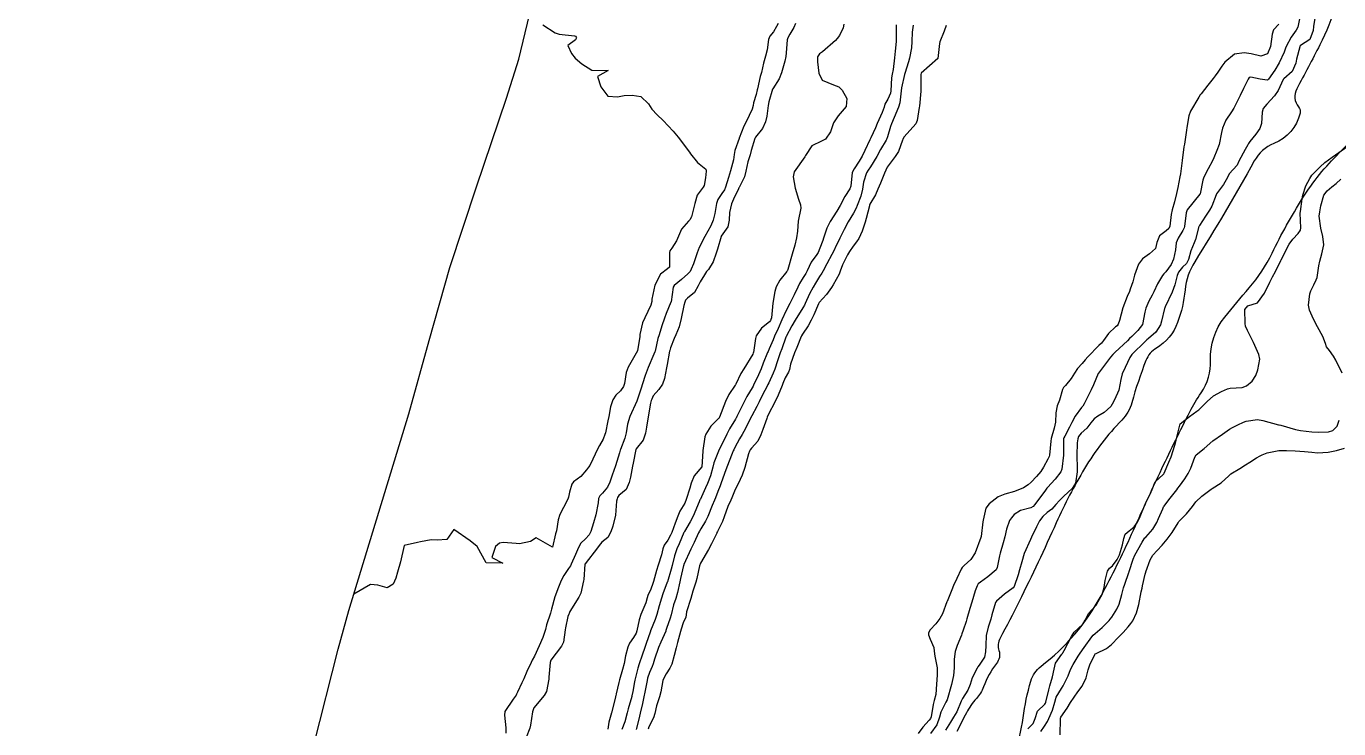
# Model space of a CAD drawing. Header units: metres. Extents: x 318500 to 325275, y 7408834 to 7428799.
# Drawn here: x 321585 to 321744.3, y 7416688 to 7416773.4 of the extents above; entities that cross this region are included whole.
import ezdxf

# ---------------------------------------------------------------- set-up
doc = ezdxf.new("R2010")
doc.units = ezdxf.units.M
doc.header["$MEASUREMENT"] = 0
for name, color, linetype in [('Area', 45, 'Continuous'), ('Curvas de Nivel 1m', 11, 'Continuous'), ('Curvas de Nivel 5m', 15, 'Continuous'), ('Hidrografia', 140, 'Continuous')]:
    doc.layers.add(name, color=color, linetype=linetype)

msp = doc.modelspace()

# ---------------------------------------------------------------- linework, layer by layer
at = {"layer": 'Area'}
msp.add_lwpolyline([(321584.96, 7416600.53), (321587.24, 7416605.27), (321589.55, 7416609.17), (321593.15, 7416613.62), (321593.61, 7416614.13), (321603.5, 7416632.09), (321604.79, 7416635.93), (321608.2, 7416648.02), (321609.32, 7416650.85), (321610.46, 7416654.83), (321612.42, 7416661.42), (321618.83, 7416682.33), (321619.87, 7416686.03), (321622.8, 7416697.68), (321624.1, 7416702.4), (321631.4, 7416726.26), (321633.87, 7416735.17), (321636.39, 7416744.07), (321639.6, 7416753.85), (321643.27, 7416764.64), (321644.74, 7416769.35), (321648.41, 7416784.54)], dxfattribs=at)
at = {"layer": 'Curvas de Nivel 1m', "flags": 128}
for points, elevation in [([(321739.65, 7416774.87), (321739.3, 7416773.26), (321739.1, 7416772.88), (321738.5, 7416772.05), (321737.9, 7416770.89), (321737.83, 7416770.71), (321737.64, 7416770.2), (321737.06, 7416768.9), (321736.51, 7416768.01), (321735.74, 7416766.92), (321735.68, 7416766.83), (321735.6, 7416766.79), (321734.75, 7416766.93), (321733.6, 7416767.17), (321733.41, 7416767.13), (321733.27, 7416766.94), (321732.73, 7416765.8), (321732.33, 7416764.96), (321731.55, 7416763.41), (321731.28, 7416762.97), (321730.58, 7416761.94), (321730.16, 7416760.99), (321730.04, 7416760.46), (321729.75, 7416759), (321729.48, 7416758.28), (321729.1, 7416757.38), (321728.94, 7416757.01), (321728.45, 7416756.02), (321727.91, 7416755.02), (321727.78, 7416754.67), (321727.45, 7416753.02), (321727.44, 7416752.99), (321727.41, 7416752.96), (321725.9, 7416751.04), (321725.75, 7416750.68), (321725.56, 7416749.05), (321725.51, 7416748.89), (321725.35, 7416748.56), (321724.8, 7416747.6), (321724.56, 7416747.06), (321724.47, 7416746.21), (321724.24, 7416745.07), (321723.94, 7416744.43), (321723.29, 7416743.52), (321723.06, 7416743.3), (321722.87, 7416743.08), (321722.27, 7416742.08), (321721.82, 7416741.09), (321721.64, 7416740.7), (321721.24, 7416739.95), (321720.85, 7416739.11), (321720.76, 7416738.64), (321720.47, 7416737.11), (321719.91, 7416736.39), (321719.18, 7416735.69), (321718.89, 7416735.41), (321718.62, 7416735.14), (321717.16, 7416733.76), (321716.84, 7416733.48), (321716.56, 7416733.17), (321715.95, 7416732.36), (321715.12, 7416731.22), (321715.1, 7416731.2), (321715.09, 7416731.18), (321714.51, 7416729.78), (321714.23, 7416729.19), (321713.36, 7416727.49), (321713.2, 7416727.21), (321713.14, 7416727.14), (321713.07, 7416727.06), (321712.27, 7416726), (321711.89, 7416725.23), (321711.61, 7416724.65), (321711.02, 7416723.57), (321710.9, 7416723.35), (321710.87, 7416723.24), (321710.89, 7416721.34), (321710.89, 7416721.24), (321710.66, 7416719.55), (321710.55, 7416719.24), (321709.87, 7416718.33), (321708.93, 7416717.34), (321708.89, 7416717.3), (321708.86, 7416717.26), (321708.67, 7416717), (321707.39, 7416715.28), (321707.17, 7416715.02), (321706.9, 7416714.87), (321705.67, 7416714.54), (321704.89, 7416714.04), (321704.55, 7416713.66), (321704.33, 7416713.33), (321703.95, 7416712.25), (321703.74, 7416711.33), (321703.56, 7416710.62), (321703.19, 7416709.34), (321703.12, 7416709.04), (321702.8, 7416707.62), (321702.75, 7416707.4), (321702.71, 7416707.34), (321701.69, 7416706.46), (321700.78, 7416705.84), (321700.52, 7416705.63), (321700.37, 7416705.38), (321700.16, 7416704.77), (321699.74, 7416703.39), (321699.51, 7416702.62), (321699.14, 7416701.39), (321699.04, 7416701.07), (321698.7, 7416700), (321698.54, 7416699.55), (321698.49, 7416699.4), (321697.96, 7416698.12), (321697.72, 7416697.41), (321697.59, 7416696.47), (321697.6, 7416695.41), (321697.53, 7416694.51), (321697.27, 7416693.41), (321696.73, 7416691.55), (321696.68, 7416691.42), (321696.65, 7416691.36), (321696.59, 7416691.26), (321695.97, 7416690.03), (321695.8, 7416689.43), (321695.48, 7416688.5), (321694.73, 7416687.45)], 721), ([(321647.67, 7416773.52), (321649.15, 7416772.57), (321649.66, 7416772.4), (321651.49, 7416772.2), (321651.65, 7416772.16), (321651.73, 7416772.04), (321651.76, 7416771.93), (321651.64, 7416771.71), (321650.68, 7416771), (321651.15, 7416770.04), (321651.61, 7416769.49), (321652.39, 7416768.81), (321653.6, 7416768.01), (321655.6, 7416767.98), (321654.31, 7416767.27), (321654.72, 7416765.99), (321655.55, 7416764.86), (321656.74, 7416764.78), (321657.55, 7416764.94), (321658.52, 7416764.98), (321659.55, 7416764.84), (321660.51, 7416763.92), (321660.91, 7416763.28), (321661.53, 7416762.59), (321662.26, 7416761.89), (321663.5, 7416760.6), (321664.09, 7416759.87), (321665.46, 7416758.05), (321665.6, 7416757.85), (321666.44, 7416756.82), (321667.44, 7416755.99), (321667.51, 7416755.82), (321667.51, 7416755.75), (321667.43, 7416754.93), (321667.23, 7416754), (321667.11, 7416753.82), (321666.4, 7416752.83), (321666.13, 7416751.84), (321665.71, 7416750.19), (321665.49, 7416749.85), (321665.44, 7416749.77), (321665.36, 7416749.66), (321664.49, 7416748.71), (321664.15, 7416747.87), (321663.89, 7416747.31), (321663.31, 7416746.4), (321663.09, 7416746.09), (321663.03, 7416745.88), (321663.05, 7416744.11), (321662.81, 7416743.88), (321661.94, 7416743.23), (321661.25, 7416741.9), (321660.91, 7416740.22), (321660.88, 7416739.91), (321660.78, 7416739.47), (321660.04, 7416737.92), (321659.78, 7416737.33), (321659.46, 7416735.93), (321659.42, 7416735.68), (321659.14, 7416733.93), (321658.01, 7416731.95), (321657.77, 7416731.29), (321657.56, 7416729.95), (321657.45, 7416729.59), (321657.08, 7416729.06), (321656.51, 7416728.53), (321656.17, 7416727.97), (321655.89, 7416727.13), (321655.66, 7416725.97), (321655.57, 7416725.43), (321655.26, 7416723.98), (321655.21, 7416723.78), (321655, 7416723.19), (321654.55, 7416722.43), (321654.3, 7416721.99), (321653.75, 7416720.78), (321653.36, 7416720), (321653.19, 7416719.78), (321652.95, 7416719.47), (321652.27, 7416718.68), (321651.39, 7416718.03), (321651.2, 7416717.75), (321650.91, 7416716.76), (321650.79, 7416716.15), (321650.74, 7416716.03), (321650.6, 7416715.74), (321649.73, 7416714.05), (321649.53, 7416713.39), (321649.32, 7416712.05), (321649.22, 7416711.68), (321648.82, 7416710.06), (321646.84, 7416711.22), (321646.15, 7416710.78), (321644.83, 7416710.48), (321644.41, 7416710.53), (321642.83, 7416710.64), (321642.41, 7416710.56), (321641.92, 7416710.15), (321641.47, 7416708.83), (321642.8, 7416708.14), (321640.8, 7416708.17), (321639.69, 7416710.18), (321638.83, 7416710.84), (321636.85, 7416712.22), (321636.03, 7416711.03), (321634.83, 7416710.92), (321634.12, 7416710.97), (321632.83, 7416710.74), (321632.46, 7416710.64), (321630.82, 7416710.3), (321630.4, 7416708.31), (321630.03, 7416707.06), (321629.8, 7416706.31), (321629.49, 7416705.59), (321628.75, 7416705.12), (321627.62, 7416705.48), (321626.76, 7416705.54), (321624.74, 7416704.38), (321624.74, 7416704.38)], 729), ([(321676.22, 7416773.71), (321676.05, 7416773.34), (321675.66, 7416772.68), (321675.22, 7416772.16), (321675.04, 7416771.73), (321674.88, 7416770.48), (321674.69, 7416769.73), (321674.45, 7416768.89), (321674.19, 7416767.73), (321674.06, 7416767.27), (321673.71, 7416765.74), (321673.69, 7416765.62), (321673.56, 7416765.06), (321673.24, 7416764.05), (321673.18, 7416763.75), (321673.06, 7416763.27), (321672.36, 7416761.76), (321672.08, 7416761.2), (321671.51, 7416759.77), (321671.51, 7416759.75), (321671.49, 7416759.71), (321670.99, 7416758.25), (321670.91, 7416757.78), (321670.81, 7416757.13), (321670.45, 7416755.78), (321670.21, 7416755), (321669.85, 7416753.79), (321669.72, 7416753.48), (321669.4, 7416753.03), (321668.89, 7416752.3), (321668.74, 7416751.81), (321668.56, 7416750.62), (321668.36, 7416749.81), (321668.07, 7416749.1), (321667.33, 7416747.82), (321666.66, 7416746.48), (321666.41, 7416745.83), (321665.96, 7416744.51), (321665.69, 7416743.84), (321665.54, 7416743.58), (321665.27, 7416743.27), (321664.51, 7416742.61), (321663.6, 7416741.87), (321663.48, 7416741.65), (321663.23, 7416739.88), (321663.22, 7416739.84), (321662.62, 7416738.47), (321662.43, 7416737.89), (321662.13, 7416736.95), (321661.77, 7416735.89), (321661.64, 7416735.42), (321661.29, 7416733.9), (321661.25, 7416733.79), (321661.14, 7416733.51), (321660.47, 7416731.91), (321660.09, 7416730.93), (321659.77, 7416729.92), (321659.6, 7416729.41), (321659.11, 7416727.93), (321659.06, 7416727.82), (321658.22, 7416725.94), (321657.96, 7416725.01), (321657.78, 7416723.95), (321657.61, 7416723.34), (321657.1, 7416721.95), (321657.07, 7416721.86), (321656.98, 7416721.52), (321656.5, 7416719.96), (321656.1, 7416718.81), (321655.81, 7416717.97), (321655.53, 7416717.37), (321654.91, 7416716.62), (321654.59, 7416716.3), (321654.43, 7416715.99), (321654.37, 7416715.46), (321654.11, 7416713.99), (321653.81, 7416713.05), (321653.48, 7416712), (321653.28, 7416711.56), (321652.84, 7416711.1), (321652.29, 7416710.55), (321652.01, 7416710.02), (321651.64, 7416709.19), (321651.1, 7416708.03), (321651.01, 7416707.82), (321650.79, 7416707.47), (321650.2, 7416706.62), (321649.9, 7416706.04), (321649.56, 7416705.24), (321649.13, 7416704.05), (321648.72, 7416702.56), (321648.58, 7416702.06), (321648.13, 7416700.63), (321647.97, 7416700.07), (321647.65, 7416699.1), (321647.23, 7416698.08), (321646.65, 7416696.83), (321646.38, 7416696.35), (321646.24, 7416696.09), (321645.74, 7416694.98), (321645.34, 7416694.1), (321645.11, 7416693.6), (321644.59, 7416692.46), (321644.47, 7416692.22), (321644.41, 7416692.11), (321644.08, 7416691.62), (321643.07, 7416690.13), (321643, 7416689.69), (321643.19, 7416688.13), (321643.16, 7416687.49)], 728), ([(321678.33, 7416773.68), (321678.15, 7416773.21), (321677.66, 7416772.39), (321677.4, 7416771.95), (321677.32, 7416771.69), (321677.21, 7416770.11), (321677.17, 7416769.7), (321677.03, 7416769.11), (321676.64, 7416767.7), (321676.35, 7416766.95), (321675.57, 7416765.76), (321675.56, 7416765.73), (321675.11, 7416764.16), (321675.02, 7416763.73), (321674.84, 7416762.42), (321674.68, 7416761.73), (321674.32, 7416760.92), (321673.49, 7416759.89), (321673.43, 7416759.81), (321673.4, 7416759.74), (321672.97, 7416758.25), (321672.82, 7416757.75), (321672.57, 7416756.87), (321672.32, 7416755.76), (321672.13, 7416755.06), (321671.49, 7416753.77), (321671.46, 7416753.72), (321671.41, 7416753.62), (321670.81, 7416752.36), (321670.57, 7416751.78), (321670.34, 7416750.75), (321670.28, 7416749.79), (321670.12, 7416749.01), (321669.33, 7416747.87), (321669.3, 7416747.83), (321669.3, 7416747.8), (321668.85, 7416746.26), (321668.72, 7416745.81), (321668.34, 7416744.76), (321667.76, 7416743.82), (321667.54, 7416743.55), (321667.27, 7416743.17), (321666.76, 7416742.32), (321666.51, 7416741.83), (321666.06, 7416741.01), (321665.23, 7416740.34), (321665, 7416740.08), (321664.91, 7416739.85), (321664.78, 7416739.42), (321664.45, 7416737.86), (321664.2, 7416736.85), (321663.8, 7416735.87), (321663.61, 7416735.43), (321663.15, 7416734.28), (321663.07, 7416733.96), (321663.06, 7416733.88), (321662.75, 7416732.25), (321662.69, 7416731.88), (321662.44, 7416730.55), (321662.19, 7416729.89), (321661.76, 7416729.22), (321661.07, 7416728.46), (321660.89, 7416728.07), (321660.83, 7416727.9), (321660.72, 7416727.57), (321660.45, 7416725.91), (321660.26, 7416724.67), (321660.13, 7416723.91), (321659.86, 7416723.06), (321658.98, 7416722.02), (321658.95, 7416721.96), (321658.94, 7416721.93), (321658.62, 7416720.28), (321658.56, 7416719.93), (321658.3, 7416718.57), (321658.13, 7416717.94), (321657.77, 7416717.09), (321656.91, 7416716.34), (321656.74, 7416716.11), (321656.67, 7416715.95), (321656.62, 7416715.67), (321656.48, 7416713.96), (321656.18, 7416712.64), (321655.92, 7416711.96), (321655.55, 7416711.26), (321654.83, 7416710.7), (321654.52, 7416710.29), (321654.32, 7416709.99), (321652.8, 7416708.07), (321652.78, 7416708.03), (321652.77, 7416708.01), (321652.64, 7416706.14), (321652.62, 7416706.01), (321652.27, 7416704.5), (321652.05, 7416704.02), (321650.95, 7416702.26), (321650.85, 7416702.03), (321650.81, 7416701.94), (321650.71, 7416701.66), (321650.43, 7416700.29), (321650.39, 7416700.03), (321650.16, 7416698.55), (321649.92, 7416698.04), (321648.64, 7416696.36), (321648.55, 7416696.06), (321648.41, 7416694.27), (321648.4, 7416694.06), (321648.1, 7416692.56), (321647.82, 7416692.07), (321646.56, 7416690.56), (321646.44, 7416690.21), (321646.42, 7416690.09), (321646.17, 7416688.46), (321646.1, 7416688.09), (321645.65, 7416686.96)], 727), ([(321684.19, 7416773.6), (321684.12, 7416773.16), (321683.66, 7416772.23), (321683.41, 7416771.86), (321683.21, 7416771.62), (321681.63, 7416770.24), (321681.27, 7416770), (321681.02, 7416769.65), (321681.02, 7416769.05), (321681.15, 7416767.64), (321681.59, 7416766.82), (321682.96, 7416766.24), (321683.58, 7416766), (321684.02, 7416765.6), (321684.57, 7416764.58), (321684.5, 7416763.6), (321683.53, 7416762.48), (321682.95, 7416761.62), (321682.6, 7416760.53), (321681.97, 7416759.63), (321681.66, 7416759.46), (321681.49, 7416759.4), (321680.31, 7416758.82), (321679.54, 7416757.66), (321679.46, 7416757.49), (321678.18, 7416755.68), (321678.06, 7416755.05), (321678.31, 7416753.68), (321678.72, 7416752.34), (321678.95, 7416751.67), (321678.98, 7416751.27), (321678.68, 7416749.67), (321678.56, 7416748.45), (321678.47, 7416747.67), (321678.24, 7416746.76), (321677.95, 7416745.68), (321677.4, 7416743.81), (321677.35, 7416743.69), (321677.33, 7416743.64), (321677.28, 7416743.55), (321676.44, 7416742.52), (321676.01, 7416741.71), (321675.81, 7416741.14), (321675.58, 7416739.71), (321675.41, 7416737.93), (321675.35, 7416737.72), (321675.3, 7416737.61), (321675.2, 7416737.47), (321674.21, 7416736.7), (321673.55, 7416735.74), (321673.47, 7416735.44), (321673.22, 7416733.74), (321673.2, 7416733.68), (321673.14, 7416733.54), (321672.05, 7416731.76), (321671.71, 7416731.16), (321671.09, 7416729.86), (321671.06, 7416729.8), (321671.03, 7416729.77), (321670.23, 7416728.62), (321669.84, 7416727.79), (321669.12, 7416725.88), (321669.08, 7416725.8), (321669.07, 7416725.77), (321669.04, 7416725.73), (321668.07, 7416724.76), (321667.45, 7416723.82), (321667.34, 7416723.48), (321667.08, 7416721.82), (321667.07, 7416721.73), (321666.96, 7416719.82), (321666.02, 7416718.76), (321665.66, 7416717.84), (321665.5, 7416717.26), (321665.08, 7416715.85), (321664.9, 7416715.42), (321664.3, 7416714.44), (321664.07, 7416713.86), (321663.74, 7416712.99), (321663.32, 7416711.87), (321663.18, 7416711.53), (321662.84, 7416710.95), (321662.38, 7416710.33), (321662.24, 7416709.88), (321662.06, 7416709.13), (321661.66, 7416707.89), (321661.45, 7416707.23), (321661.08, 7416705.9), (321661.01, 7416705.66), (321660.76, 7416704.97), (321660.43, 7416704.22), (321660.32, 7416703.91), (321660.15, 7416703.32), (321659.58, 7416701.92), (321659.36, 7416701.27), (321659.08, 7416699.92), (321658.99, 7416699.63), (321658.68, 7416699.1), (321658.19, 7416698.42), (321657.99, 7416697.94), (321657.72, 7416696.87), (321657.52, 7416695.94), (321657.35, 7416695.22), (321656.99, 7416693.95), (321656.91, 7416693.64), (321656.58, 7416692.28), (321656.51, 7416692.02), (321656.5, 7416691.95), (321656.49, 7416691.86), (321656, 7416689.96), (321655.69, 7416688.82), (321655.55, 7416687.96)], 726), ([(321692.61, 7416773.49), (321692.51, 7416772.65), (321692.47, 7416771.49), (321692.4, 7416770.73), (321692.17, 7416769.49), (321692.06, 7416769.05), (321691.6, 7416767.6), (321691.57, 7416767.5), (321691.21, 7416765.87), (321691.17, 7416765.51), (321691.02, 7416764.04), (321690.86, 7416763.51), (321690.3, 7416762.29), (321689.99, 7416761.52), (321689.87, 7416761.17), (321689.5, 7416759.92), (321689.4, 7416759.62), (321689.36, 7416759.53), (321688.64, 7416758.38), (321688.2, 7416757.55), (321687.45, 7416756.3), (321687.14, 7416755.87), (321686.97, 7416755.56), (321686.58, 7416754.41), (321686.45, 7416753.57), (321686.26, 7416752.71), (321685.84, 7416751.58), (321685.7, 7416751.26), (321685.37, 7416750.66), (321684.74, 7416749.59), (321684.26, 7416748.68), (321683.71, 7416747.6), (321683.58, 7416747.35), (321683.32, 7416746.82), (321682.94, 7416745.98), (321682.76, 7416745.62), (321682.14, 7416744.48), (321681.68, 7416743.63), (321681.54, 7416743.37), (321681.27, 7416742.95), (321680.77, 7416742.13), (321680.49, 7416741.65), (321680.05, 7416740.84), (321679.52, 7416739.66), (321679.42, 7416739.46), (321679.21, 7416739.14), (321678.3, 7416737.67), (321677.9, 7416736.97), (321677.21, 7416735.69), (321677.2, 7416735.66), (321677.17, 7416735.59), (321676.67, 7416734.18), (321676.49, 7416733.7), (321676.14, 7416732.71), (321675.81, 7416731.71), (321675.62, 7416731.21), (321675.1, 7416730.06), (321674.99, 7416729.83), (321674.93, 7416729.72), (321674.29, 7416728.51), (321673.91, 7416727.73), (321673.64, 7416727.15), (321673.04, 7416726.03), (321672.89, 7416725.74), (321672.27, 7416724.5), (321671.85, 7416723.76), (321671.54, 7416723.22), (321670.99, 7416722.18), (321670.85, 7416721.9), (321670.79, 7416721.77), (321670.65, 7416721.45), (321670, 7416719.78), (321669.72, 7416719.02), (321669.29, 7416717.79), (321669.19, 7416717.53), (321668.92, 7416716.85), (321668.62, 7416716.09), (321668.5, 7416715.8), (321668.22, 7416715.13), (321667.68, 7416713.81), (321667.43, 7416713.25), (321666.86, 7416712.31), (321666.67, 7416712.01), (321666.58, 7416711.82), (321666.03, 7416710.64), (321665.65, 7416709.84), (321664.8, 7416707.97), (321664.77, 7416707.88), (321664.76, 7416707.85), (321664.37, 7416706.26), (321664.28, 7416705.85), (321664.03, 7416704.58), (321663.81, 7416703.86), (321663.54, 7416703.06), (321663.24, 7416701.86), (321663.13, 7416701.45), (321662.69, 7416700.19), (321662.61, 7416699.95), (321662.58, 7416699.87), (321661.99, 7416698.56), (321661.72, 7416697.88), (321661.24, 7416696.49), (321661.05, 7416695.89), (321660.94, 7416695.59), (321660.62, 7416694.84), (321660.37, 7416694.15), (321660.31, 7416693.9), (321660.04, 7416692.45), (321659.94, 7416691.91), (321659.76, 7416691.1), (321659.48, 7416689.92), (321659.3, 7416689.17), (321659, 7416687.92)], 724), ([(321696.64, 7416773.44), (321696.37, 7416772.74), (321695.86, 7416771.45), (321695.82, 7416771.28), (321695.62, 7416769.45), (321693.6, 7416767.64), (321693.57, 7416767.51), (321693.56, 7416767.48), (321693.55, 7416765.51), (321693.54, 7416765.48), (321693.38, 7416763.65), (321693.36, 7416763.48), (321693.11, 7416761.9), (321692.93, 7416761.49), (321692.27, 7416760.73), (321691.5, 7416759.88), (321691.37, 7416759.62), (321691.34, 7416759.5), (321690.85, 7416758.13), (321690.44, 7416757.52), (321689.45, 7416756.23), (321689.13, 7416755.53), (321688.66, 7416754.3), (321688.34, 7416753.55), (321688.06, 7416752.89), (321687.38, 7416751.75), (321687.33, 7416751.61), (321687.33, 7416751.56), (321686.93, 7416750), (321686.8, 7416749.57), (321686.44, 7416748.47), (321686.03, 7416747.57), (321685.75, 7416747.15), (321685.32, 7416746.66), (321684.88, 7416746.01), (321684.66, 7416745.59), (321684.05, 7416744.36), (321683.77, 7416743.6), (321683.64, 7416743.23), (321683.26, 7416742.59), (321682.91, 7416741.96), (321682.71, 7416741.62), (321682.1, 7416740.76), (321681.22, 7416739.78), (321681.17, 7416739.7), (321681.14, 7416739.64), (321680.56, 7416738.29), (321680.25, 7416737.65), (321679.89, 7416736.96), (321679.17, 7416735.94), (321679.07, 7416735.77), (321679.02, 7416735.66), (321678.49, 7416734.33), (321678.23, 7416733.67), (321677.75, 7416732.3), (321677.6, 7416731.68), (321677.48, 7416731.32), (321677.1, 7416730.63), (321676.81, 7416729.98), (321676.71, 7416729.7), (321676.25, 7416728.53), (321675.82, 7416727.71), (321675.05, 7416726.23), (321674.89, 7416725.87), (321674.84, 7416725.72), (321674.36, 7416724.39), (321674.12, 7416723.73), (321673.78, 7416722.95), (321672.99, 7416722.09), (321672.84, 7416721.89), (321672.77, 7416721.74), (321672.63, 7416721.4), (321672.17, 7416719.75), (321671.87, 7416718.83), (321671.38, 7416717.76), (321671.22, 7416717.47), (321670.92, 7416716.89), (321670.59, 7416716.09), (321670.47, 7416715.78), (321670.12, 7416715), (321669.68, 7416713.78), (321669.47, 7416713.18), (321668.85, 7416711.98), (321668.79, 7416711.85), (321668.77, 7416711.79), (321668.16, 7416710.47), (321667.79, 7416709.81), (321666.8, 7416708.13), (321666.68, 7416707.82), (321666.34, 7416706.26), (321666.22, 7416705.83), (321665.87, 7416704.72), (321665.62, 7416703.84), (321665.12, 7416702.24), (321665.05, 7416701.85), (321665.01, 7416701.56), (321664.71, 7416700.88), (321664.45, 7416700.1), (321664.38, 7416699.85), (321664.03, 7416698.5), (321663.84, 7416697.86), (321663.6, 7416696.91), (321663.31, 7416695.86), (321663.1, 7416695.4), (321662.62, 7416694.71), (321662.34, 7416694.15), (321662.25, 7416693.88), (321661.98, 7416692.49), (321661.83, 7416691.88), (321661.47, 7416690.79), (321661.25, 7416689.89), (321661.09, 7416689.35), (321660.54, 7416688.27), (321660.44, 7416687.99)], 723), ([(321737, 7416773.59), (321736.38, 7416772.91), (321736.21, 7416772.38), (321735.99, 7416770.91), (321735.64, 7416770), (321734.83, 7416769.74), (321733.64, 7416769.99), (321732.81, 7416770.12), (321731.64, 7416769.97), (321730.44, 7416768.99), (321730.11, 7416768.51), (321729.61, 7416767.77), (321729.27, 7416767.34), (321729.02, 7416767.01), (321728.4, 7416766.2), (321727.57, 7416765.16), (321727.51, 7416765.08), (321727.47, 7416765.02), (321727.3, 7416764.76), (321726.29, 7416763.04), (321726.1, 7416762.49), (321725.86, 7416761.04), (321725.81, 7416760.75), (321725.54, 7416759.05), (321725.49, 7416758.71), (321725.27, 7416757.05), (321725.07, 7416755.44), (321725.01, 7416755.06), (321724.73, 7416753.75), (321724.59, 7416753.06), (321724.35, 7416752.02), (321724.06, 7416751.07), (321723.95, 7416750.5), (321723.78, 7416749.07), (321723.65, 7416748.78), (321723.35, 7416748.5), (321722.53, 7416747.9), (321722.19, 7416747.09), (321722.05, 7416746.36), (321721.32, 7416745.7), (321720.45, 7416745.11), (321719.97, 7416744.45), (321719.49, 7416743.13), (321719.45, 7416742.96), (321719.27, 7416742.33), (321718.96, 7416741.43), (321718.87, 7416741.14), (321718.61, 7416740.51), (321718.06, 7416739.15), (321717.66, 7416737.6), (321717.51, 7416737.16), (321717.37, 7416736.98), (321717.2, 7416736.83), (321716.32, 7416736.03), (321715.74, 7416735.17), (321715.48, 7416734.87), (321715.16, 7416734.57), (321713.81, 7416733.2), (321713.51, 7416732.84), (321713.14, 7416732.4), (321712.56, 7416731.79), (321712.2, 7416731.22), (321711.79, 7416730.55), (321711.1, 7416729.73), (321710.87, 7416729.47), (321710.75, 7416729.24), (321710.39, 7416727.93), (321710.12, 7416727.25), (321709.92, 7416726.38), (321709.89, 7416725.25), (321709.74, 7416724.54), (321709.37, 7416723.26), (321709.32, 7416722.94), (321709.18, 7416721.26), (321709.14, 7416721.1), (321708.98, 7416720.76), (321708.44, 7416719.8), (321708.1, 7416719.27), (321707.58, 7416718.65), (321706.94, 7416717.98), (321706.58, 7416717.66), (321706.03, 7416717.3), (321704.93, 7416716.84), (321703.73, 7416716.53), (321702.92, 7416716.18), (321701.84, 7416715.36), (321701.46, 7416714.81), (321701.12, 7416713.37), (321701.09, 7416713.16), (321700.87, 7416711.37), (321700.85, 7416711.26), (321700.13, 7416709.38), (321699.61, 7416708.6), (321698.81, 7416707.85), (321698.58, 7416707.62), (321698.44, 7416707.4), (321697.91, 7416706.29), (321697.51, 7416705.41), (321697.3, 7416704.88), (321696.75, 7416703.5), (321696.72, 7416703.42), (321696.17, 7416701.98), (321695.86, 7416701.43), (321695.37, 7416700.78), (321694.7, 7416700.02), (321694.47, 7416699.67), (321694.48, 7416699.45), (321694.68, 7416698.9), (321695.12, 7416697.89), (321695.18, 7416697.44), (321695.26, 7416696.84), (321695.53, 7416695.44), (321695.52, 7416694.54), (321695.45, 7416693.44), (321695.36, 7416692.2), (321695.18, 7416691.44), (321695.05, 7416690.98), (321694.79, 7416689.45), (321694.73, 7416689.28), (321694.55, 7416689.05), (321693.78, 7416688.22), (321693.21, 7416687.46)], 722), ([(321744.7, 7416731.21), (321743.93, 7416732.8), (321743.65, 7416733.3), (321743.16, 7416733.97), (321742.78, 7416734.43), (321742.66, 7416734.82), (321742.35, 7416735.66), (321741.71, 7416736.83), (321741.21, 7416737.76), (321740.73, 7416738.85), (321740.61, 7416739.47), (321740.76, 7416740.84), (321740.88, 7416741.22), (321741.27, 7416741.95), (321741.56, 7416742.55), (321741.65, 7416742.83), (321741.88, 7416744.25), (321741.98, 7416744.83), (321742.22, 7416745.72), (321742.49, 7416746.82), (321742.36, 7416747.81), (321742.09, 7416748.83), (321741.92, 7416750.3), (321741.97, 7416750.83), (321742.11, 7416751.54), (321742.49, 7416752.82), (321742.86, 7416753.38), (321743.43, 7416753.85), (321743.97, 7416754.27), (321744.53, 7416754.79)], 721), ([(321708.12, 7416687.69), (321708.55, 7416688.32), (321708.91, 7416688.89), (321709.09, 7416689.25), (321709.53, 7416690.29), (321709.82, 7416691.25), (321710, 7416691.84), (321710.61, 7416692.93), (321710.81, 7416693.24), (321711.42, 7416694.44), (321711.74, 7416695.22), (321712.04, 7416695.83), (321712.66, 7416696.84), (321712.8, 7416697.07), (321712.89, 7416697.21), (321713.38, 7416697.9), (321714.29, 7416699.19), (321714.47, 7416699.41), (321714.7, 7416699.61), (321715.57, 7416700.31), (321716.42, 7416701.16), (321716.55, 7416701.33), (321716.73, 7416701.58), (321717.35, 7416702.54), (321717.63, 7416703.15), (321717.96, 7416704.34), (321718.17, 7416705.14), (321718.31, 7416705.6), (321718.8, 7416707), (321718.83, 7416707.1), (321718.84, 7416707.13), (321719.31, 7416708.63), (321719.52, 7416709.12), (321720.42, 7416710.68), (321720.67, 7416711.1), (321720.75, 7416711.21), (321720.85, 7416711.31), (321721.71, 7416712.25), (321722.19, 7416713.09), (321722.39, 7416713.58), (321722.91, 7416714.75), (321723.02, 7416714.96), (321723.1, 7416715.08), (321723.67, 7416715.82), (321724.62, 7416717.05), (321724.76, 7416717.23), (321724.94, 7416717.48), (321725.59, 7416718.4), (321726.01, 7416719.03), (321726.32, 7416719.68), (321726.83, 7416721.02), (321726.99, 7416721.28), (321727.94, 7416722.07), (321729.01, 7416723), (321730.19, 7416723.82), (321731.03, 7416724.4), (321731.39, 7416724.61), (321732.04, 7416724.96), (321732.72, 7416725.26), (321733.05, 7416725.37), (321734.41, 7416725.57), (321735.05, 7416725.48), (321736.97, 7416724.96), (321737.04, 7416724.95), (321737.25, 7416724.89), (321739.03, 7416724.38), (321739.64, 7416724.24), (321741.03, 7416724.09), (321741.8, 7416724.06), (321743.03, 7416724.09), (321743.58, 7416724.26), (321744.11, 7416724.79), (321744.32, 7416725.52)], 721), ([(321710.46, 7416687.3), (321710.5, 7416689.24), (321710.51, 7416689.29), (321710.56, 7416689.44), (321711.3, 7416690.51), (321711.72, 7416691.22), (321712.6, 7416692.5), (321713.14, 7416693.2), (321713.61, 7416694.21), (321713.85, 7416695.19), (321714.07, 7416695.77), (321714.67, 7416697.04), (321714.73, 7416697.12), (321714.84, 7416697.18), (321716.07, 7416697.77), (321716.68, 7416698.26), (321717.56, 7416699.15), (321718.12, 7416699.72), (321718.71, 7416700.39), (321719.05, 7416700.79), (321719.28, 7416701.12), (321719.75, 7416702.1), (321720.01, 7416703.11), (321720.3, 7416704.64), (321720.41, 7416705.11), (321720.47, 7416705.4), (321720.8, 7416706.82), (321720.85, 7416707.04), (321720.87, 7416707.1), (321721.38, 7416708.54), (321721.72, 7416709.09), (321722.26, 7416709.66), (321722.84, 7416710.33), (321723.46, 7416711.07), (321724.07, 7416711.86), (321724.77, 7416713.05), (321724.81, 7416713.12), (321724.88, 7416713.2), (321725.82, 7416714.11), (321726.51, 7416715.03), (321726.92, 7416715.58), (321727.66, 7416716.27), (321728.65, 7416717), (321728.8, 7416717.13), (321728.93, 7416717.22), (321730.01, 7416717.91), (321730.96, 7416718.76), (321731.06, 7416718.87), (321731.18, 7416718.97), (321732.29, 7416719.63), (321732.98, 7416720.08), (321733.5, 7416720.42), (321734.3, 7416720.93), (321734.73, 7416721.19), (321734.99, 7416721.31), (321735.61, 7416721.53), (321737, 7416721.84), (321737.95, 7416721.82), (321739, 7416721.79), (321740.13, 7416721.71), (321741, 7416721.61), (321741.72, 7416721.55), (321743, 7416721.6), (321744.03, 7416721.83), (321745, 7416722.12)], 722)]:
    msp.add_lwpolyline(points, dxfattribs=dict(at, elevation=elevation))
at = {"layer": 'Curvas de Nivel 5m', "flags": 128}
for points, elevation in [([(321741.46, 7416774.84), (321741.21, 7416773.33), (321741.17, 7416772.85), (321740.79, 7416771.73), (321739.65, 7416771.01), (321739.57, 7416770.95), (321739.54, 7416770.87), (321739.17, 7416769.34), (321739.06, 7416768.88), (321738.63, 7416767.86), (321737.6, 7416766.97), (321737.56, 7416766.93), (321737.54, 7416766.89), (321736.93, 7416765.55), (321736.48, 7416764.91), (321735.56, 7416763.91), (321735.11, 7416763.37), (321735, 7416762.93), (321734.91, 7416761.55), (321734.69, 7416760.93), (321734.21, 7416760.23), (321733.5, 7416759.34), (321733.33, 7416759.1), (321733.25, 7416758.94), (321732.93, 7416758.39), (321732.16, 7416756.96), (321731.94, 7416756.49), (321731.46, 7416755.97), (321731, 7416755.42), (321730.76, 7416754.98), (321730.3, 7416754.12), (321729.46, 7416753), (321729.41, 7416752.89), (321728.89, 7416751.52), (321728.6, 7416751.01), (321728.11, 7416750.28), (321727.36, 7416749.17), (321727.32, 7416749.06), (321727.3, 7416749.02), (321726.89, 7416747.47), (321726.72, 7416747.03), (321726.34, 7416746.06), (321726.05, 7416745.04), (321725.79, 7416744.55), (321725.3, 7416744.1), (321724.85, 7416743.5), (321724.67, 7416743.06), (321724.38, 7416741.95), (321724.06, 7416741.07), (321723.23, 7416739.27), (321723.17, 7416739.14), (321723.14, 7416739.08), (321722.76, 7416737.53), (321722.63, 7416737.09), (321722.09, 7416736.18), (321721.17, 7416735.42), (321720.99, 7416735.28), (321720.81, 7416735.11), (321719.15, 7416733.47), (321718.91, 7416733.13), (321718.36, 7416731.91), (321717.99, 7416731.15), (321717.81, 7416730.45), (321717.57, 7416729.15), (321717.08, 7416727.97), (321716.79, 7416727.44), (321716.6, 7416727.16), (321715.81, 7416726.42), (321715.05, 7416726), (321714.58, 7416725.66), (321714.19, 7416725.19), (321713.7, 7416724.53), (321713.02, 7416723.92), (321712.71, 7416723.52), (321712.59, 7416723.22), (321712.53, 7416722.74), (321712.48, 7416721.22), (321712.52, 7416719.66), (321712.53, 7416719.22), (321712.31, 7416717.85), (321711.93, 7416717.22), (321710.92, 7416716.27), (321710.4, 7416715.76), (321709.95, 7416715.25), (321709.46, 7416714.69), (321708.9, 7416714.28), (321708.36, 7416713.8), (321707.96, 7416713.27), (321707.61, 7416712.54), (321707, 7416711.29), (321706.85, 7416711.01), (321706.11, 7416709.3), (321705.81, 7416708.31), (321705.54, 7416707.31), (321705.37, 7416706.73), (321704.9, 7416705.32), (321704.77, 7416705.15), (321703.72, 7416704.37), (321702.75, 7416703.53), (321702.63, 7416703.34), (321702.19, 7416701.88), (321702.03, 7416701.35), (321701.71, 7416700.35), (321701.5, 7416699.36), (321701.44, 7416698.12), (321701.42, 7416697.36), (321701.29, 7416696.73), (321700.65, 7416695.74), (321700.48, 7416695.53), (321700.38, 7416695.37), (321699.79, 7416694.21), (321699.52, 7416693.38), (321699.27, 7416692.72), (321698.59, 7416691.71), (321698.45, 7416691.39), (321697.91, 7416690.06), (321697.52, 7416689.41), (321697.15, 7416688.82), (321696.54, 7416687.86)], 720), ([(321690.54, 7416773.52), (321690.54, 7416772.64), (321690.57, 7416771.52), (321690.45, 7416770.33), (321690.34, 7416769.52), (321690.19, 7416768.1), (321690.08, 7416767.52), (321690.01, 7416767.1), (321689.91, 7416765.52), (321689.86, 7416765.23), (321689.55, 7416764.51), (321689.2, 7416763.88), (321689.09, 7416763.54), (321688.86, 7416762.87), (321688.27, 7416761.55), (321688.05, 7416761.01), (321687.49, 7416759.81), (321687.4, 7416759.65), (321687.35, 7416759.56), (321686.75, 7416758.28), (321686.43, 7416757.57), (321686.07, 7416756.95), (321685.44, 7416756.03), (321685.23, 7416755.58), (321685.05, 7416753.95), (321684.92, 7416753.59), (321684.32, 7416752.68), (321683.75, 7416751.6), (321683.37, 7416750.89), (321682.54, 7416749.62), (321682.14, 7416748.84), (321681.74, 7416747.63), (321681.64, 7416747.32), (321681.31, 7416746.4), (321681.08, 7416745.87), (321680.91, 7416745.64), (321680.23, 7416744.71), (321679.74, 7416743.66), (321679.59, 7416743.34), (321679.27, 7416742.82), (321678.82, 7416742.1), (321678.6, 7416741.67), (321678.17, 7416740.74), (321677.64, 7416739.68), (321677.21, 7416738.83), (321676.69, 7416737.7), (321676.23, 7416736.66), (321675.8, 7416735.71), (321675.62, 7416735.26), (321675.15, 7416734.17), (321675, 7416733.86), (321674.94, 7416733.72), (321674.43, 7416732.42), (321674.15, 7416731.73), (321673.83, 7416731.01), (321673.25, 7416729.74), (321673.2, 7416729.63), (321673.09, 7416729.43), (321672.44, 7416728.37), (321672.12, 7416727.75), (321671.22, 7416725.95), (321671.13, 7416725.77), (321671.1, 7416725.71), (321671.04, 7416725.62), (321670.33, 7416724.47), (321669.99, 7416723.79), (321669.68, 7416723.11), (321669, 7416721.8), (321668.98, 7416721.75), (321668.44, 7416720.33), (321668.31, 7416719.81), (321668.01, 7416718.74), (321667.65, 7416717.81), (321667.43, 7416717.3), (321666.91, 7416716.18), (321666.79, 7416715.93), (321666.74, 7416715.82), (321666.64, 7416715.57), (321665.9, 7416713.83), (321665.55, 7416713.16), (321664.85, 7416711.97), (321664.81, 7416711.89), (321664.79, 7416711.85), (321664.21, 7416710.48), (321663.94, 7416709.86), (321663.65, 7416709.02), (321663.35, 7416707.86), (321663.23, 7416707.42), (321662.78, 7416705.87), (321662.77, 7416705.83), (321662.22, 7416704.4), (321662.05, 7416703.88), (321661.8, 7416702.95), (321661.52, 7416701.89), (321661.32, 7416701.28), (321660.75, 7416699.9), (321660.73, 7416699.86), (321660.69, 7416699.74), (321660.2, 7416698.37), (321660.03, 7416697.91), (321659.71, 7416696.98), (321659.35, 7416695.92), (321659.18, 7416695.37), (321658.84, 7416693.93), (321658.8, 7416693.74), (321658.59, 7416692.54), (321658.48, 7416692.03), (321658.46, 7416691.93), (321658.04, 7416690.46), (321657.91, 7416689.94), (321657.61, 7416688.87), (321657.27, 7416687.94)], 725), ([(321706.54, 7416688.01), (321707.19, 7416688.64), (321707.45, 7416689.28), (321707.7, 7416690.14), (321708.59, 7416690.99), (321708.7, 7416691.14), (321708.74, 7416691.26), (321709.09, 7416692.77), (321709.23, 7416693.25), (321709.55, 7416694.33), (321709.74, 7416695.25), (321709.9, 7416696), (321710.67, 7416697.07), (321710.74, 7416697.17), (321710.78, 7416697.24), (321710.95, 7416697.51), (321711.85, 7416699.22), (321712.17, 7416699.75), (321712.71, 7416700.26), (321713.2, 7416700.72), (321713.52, 7416701.2), (321713.91, 7416702.01), (321714.75, 7416702.95), (321714.86, 7416703.07), (321714.92, 7416703.18), (321715.58, 7416704.35), (321715.82, 7416705.17), (321715.93, 7416706.02), (321716.22, 7416707.17), (321716.44, 7416707.53), (321716.81, 7416707.83), (321717.4, 7416708.57), (321717.66, 7416709.15), (321718.05, 7416710.35), (321718.18, 7416711.14), (321718.35, 7416711.64), (321718.86, 7416712.06), (321719.43, 7416712.56), (321719.86, 7416713.12), (321720.19, 7416713.81), (321720.69, 7416715.1), (321720.91, 7416715.57), (321721.43, 7416716.59), (321721.62, 7416717.09), (321722.01, 7416718.03), (321722.96, 7416718.91), (321723.04, 7416718.99), (321723.1, 7416719.08), (321723.66, 7416720.39), (321723.94, 7416721.07), (321724.39, 7416722.45), (321724.53, 7416723.06), (321724.62, 7416723.46), (321725.04, 7416725.05), (321726.15, 7416725.94), (321727.06, 7416726.58), (321727.3, 7416726.78), (321727.55, 7416727.02), (321728.29, 7416727.79), (321729.08, 7416728.47), (321730.05, 7416728.99), (321730.77, 7416729.3), (321731.1, 7416729.39), (321732.57, 7416729.47), (321733.1, 7416729.66), (321733.78, 7416730.26), (321734.23, 7416730.93), (321734.45, 7416731.61), (321734.7, 7416732.92), (321734.6, 7416733.48), (321733.95, 7416734.93), (321733.19, 7416736.39), (321732.98, 7416736.94), (321732.92, 7416737.23), (321732.87, 7416738.95), (321733.23, 7416739.38), (321734.42, 7416739.75), (321735.25, 7416740.92), (321735.92, 7416742.26), (321736.26, 7416742.91), (321736.62, 7416743.57), (321737.26, 7416744.89), (321737.31, 7416744.99), (321738.26, 7416746.88), (321738.7, 7416747.51), (321739.35, 7416748.18), (321739.63, 7416748.59), (321739.67, 7416748.86), (321739.6, 7416750.64), (321739.62, 7416750.86), (321739.85, 7416752.41), (321739.92, 7416752.85), (321740.29, 7416753.98), (321740.76, 7416754.85), (321741.03, 7416755.26), (321741.45, 7416755.71), (321742.01, 7416756.29), (321742.58, 7416756.82), (321743.48, 7416757.45), (321745.37, 7416758.78)], 720)]:
    msp.add_lwpolyline(points, dxfattribs=dict(at, elevation=elevation))
at = {"layer": 'Hidrografia'}
for points in [[(321743.97, 7416776.01, -0.043073), (321741.98, 7416771.09, -0.006831), (321739.18, 7416765.76, 0.308792), (321739.41, 7416763.55, -0.239135), (321739.59, 7416762.78, -0.241423), (321736.42, 7416759.12, 0.171514), (321734.03, 7416757, -0.013581), (321726.8, 7416744.75, 0.115771), (321725.63, 7416741.32, -0.063269), (321724.72, 7416737.38, -0.171043), (321722.15, 7416734.27, 0.165827), (321720.88, 7416732.77, 0.025207), (321719.17, 7416727.63, -0.125773), (321717.95, 7416725.51, 0.058423), (321713.43, 7416719.64, 0.029319), (321710, 7416713.05, -0.009632), (321705.48, 7416703.47, -0.010093), (321703.17, 7416699.03, 0.206884), (321703.03, 7416697.51, -0.251397), (321702.74, 7416695.94, 0.079437), (321701.17, 7416693.12, -0.09625), (321700.29, 7416691.68, 0.06092), (321699.08, 7416689.96, 0.011923), (321697.93, 7416687.68, -0.044017)], [(321690.22, 7416600.98, 0.109593), (321692.69, 7416616.65, 0.008205), (321691.26, 7416634.75, -0.064666), (321691.54, 7416642.94, 0.04845), (321692.3, 7416654.29, -0.032355), (321692.49, 7416659.78, -0.117988), (321694.96, 7416666.88, 0.016569), (321703.02, 7416680.47, 0.092154), (321705.96, 7416689.36, -0.037409), (321706.91, 7416693.81, -0.159271), (321708.14, 7416695.61, 0.105478), (321715.44, 7416704.17, 0.018531), (321719.14, 7416711.65, -0.004972), (321722.82, 7416719.64, -0.007662), (321726.21, 7416726.53, -0.030438), (321727.58, 7416728.84, 0.158112), (321728.71, 7416732.76, -0.177221), (321730.44, 7416738.01, -0.013377), (321733.41, 7416741.58, 0.068496), (321736.2, 7416745.79, -0.028328), (321739.89, 7416752.46, -0.058795), (321744.35, 7416757.98, 0.099555), (321748.93, 7416764.71, -0.035525), (321753.87, 7416774.41, 0.081371)]]:
    msp.add_lwpolyline(points, format="xyb", dxfattribs=at)

doc.saveas('drawing.dxf')
